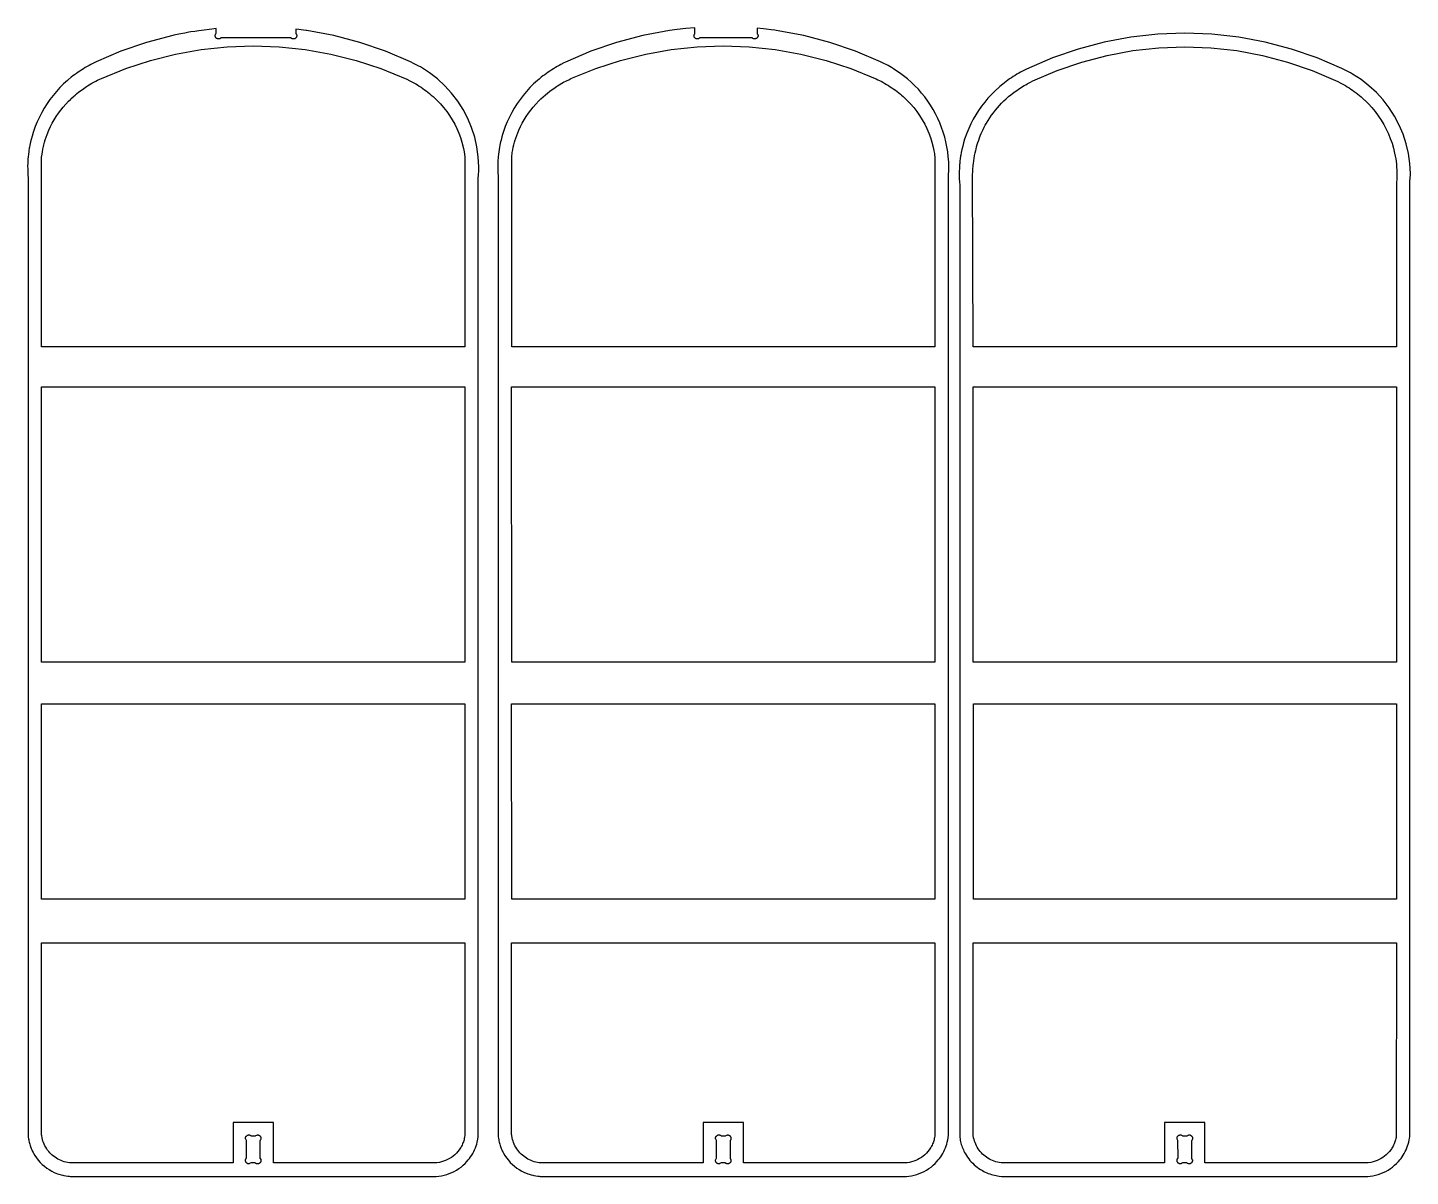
# Model space of a CAD drawing. Extents: x 33 to 204, y -108 to 31.
# Drawn here: x 101.2 to 152.4, y -108 to -65.4 of the extents above; entities that cross this region are included whole.
import ezdxf

# ---------------------------------------------------------------- set-up
doc = ezdxf.new("R2010")
doc.units = 0
doc.layers.add('SECTIONCUTEDGES', color=18, linetype='CONTINUOUS')

msp = doc.modelspace()

# ---------------------------------------------------------------- linework, layer by layer
at = {"layer": 'SECTIONCUTEDGES'}
for points in [[(102.139, -107.767), (102.235, -107.814), (102.355, -107.863), (102.408, -107.881), (102.49, -107.907), (102.546, -107.921), (102.583, -107.929), (102.658, -107.943), (102.734, -107.953), (102.781, -107.958), (102.82, -107.961), (116.379, -107.961), (116.469, -107.953), (116.568, -107.939), (116.666, -107.918), (116.762, -107.892), (116.857, -107.859), (116.95, -107.822), (117.04, -107.778), (117.127, -107.73), (117.212, -107.676), (117.293, -107.617), (117.37, -107.553), (117.443, -107.485), (117.512, -107.412), (117.561, -107.356), (117.607, -107.297), (117.65, -107.237), (117.69, -107.174), (117.728, -107.11), (117.763, -107.044), (117.795, -106.977), (117.824, -106.908), (117.85, -106.838), (117.873, -106.767), (117.892, -106.696), (117.916, -106.583), (117.929, -106.504), (117.933, -106.457), (117.934, -71.02), (117.938, -70.895), (117.949, -70.736), (117.952, -70.647), (117.952, -70.593), (117.933, -70.223), (117.881, -69.855), (117.799, -69.494), (117.685, -69.141), (117.542, -68.799), (117.37, -68.47), (117.17, -68.158), (116.944, -67.864), (116.694, -67.59), (116.421, -67.339), (116.127, -67.112), (115.788, -66.895), (115.731, -66.863), (115.562, -66.776), (115.423, -66.709), (114.499, -66.312), (113.552, -65.986), (112.583, -65.731), (111.585, -65.545), (111.561, -65.541), (111.462, -65.529), (111.29, -65.512), (111.176, -65.5), (111.176, -65.647), (111.177, -65.65), (111.193, -65.681), (111.205, -65.701), (111.209, -65.713), (111.21, -65.718), (111.212, -65.73), (111.212, -65.743), (111.211, -65.752), (111.21, -65.761), (111.207, -65.77), (111.204, -65.779), (111.201, -65.787), (111.196, -65.796), (111.192, -65.803), (111.186, -65.811), (111.18, -65.818), (111.174, -65.825), (111.167, -65.831), (111.16, -65.836), (111.148, -65.844), (111.136, -65.85), (111.123, -65.854), (111.109, -65.858), (111.096, -65.859), (111.082, -65.86), (111.069, -65.858), (111.056, -65.856), (111.043, -65.852), (111.031, -65.846), (111.019, -65.839), (111.003, -65.825), (110.999, -65.823), (108.4, -65.824), (108.393, -65.831), (108.384, -65.839), (108.377, -65.843), (108.362, -65.85), (108.346, -65.855), (108.33, -65.859), (108.313, -65.86), (108.297, -65.858), (108.283, -65.856), (108.266, -65.85), (108.26, -65.847), (108.245, -65.838), (108.23, -65.827), (108.217, -65.813), (108.21, -65.802), (108.206, -65.796), (108.2, -65.785), (108.195, -65.772), (108.192, -65.759), (108.19, -65.748), (108.189, -65.742), (108.19, -65.731), (108.191, -65.72), (108.194, -65.71), (108.198, -65.7), (108.217, -65.667), (108.225, -65.65), (108.226, -65.647), (108.226, -65.478), (108.065, -65.496), (107.688, -65.543), (107.581, -65.557), (107.433, -65.579), (107.284, -65.602), (107.21, -65.614), (107.062, -65.64), (106.989, -65.654), (106.841, -65.683), (106.656, -65.722), (106.617, -65.731), (105.648, -65.986), (104.7, -66.312), (103.779, -66.708), (103.729, -66.731), (103.656, -66.768), (103.59, -66.802), (103.52, -66.84), (103.451, -66.879), (103.383, -66.919), (103.315, -66.96), (103.248, -67.002), (103.181, -67.046), (103.116, -67.091), (103.051, -67.136), (102.987, -67.183), (102.924, -67.231), (102.862, -67.28), (102.744, -67.378), (102.725, -67.394), (102.578, -67.527), (102.443, -67.661), (102.314, -67.801), (102.191, -67.947), (102.074, -68.099), (101.965, -68.255), (101.863, -68.416), (101.768, -68.581), (101.681, -68.751), (101.601, -68.924), (101.529, -69.101), (101.451, -69.324), (101.411, -69.456), (101.379, -69.576), (101.357, -69.667), (101.331, -69.788), (101.317, -69.863), (101.309, -69.907), (101.295, -69.996), (101.288, -70.04), (101.277, -70.129), (101.267, -70.219), (101.259, -70.308), (101.256, -70.353), (101.25, -70.468), (101.247, -70.561), (101.248, -70.681), (101.25, -70.732), (101.255, -70.817), (101.26, -70.884), (101.265, -71.003), (101.266, -71.037), (101.267, -106.479), (101.272, -106.517), (101.279, -106.569), (101.286, -106.611), (101.294, -106.652), (101.303, -106.693), (101.313, -106.734), (101.324, -106.775), (101.337, -106.816), (101.35, -106.856), (101.365, -106.895), (101.38, -106.935), (101.397, -106.974), (101.415, -107.012), (101.451, -107.084), (101.46, -107.1), (101.515, -107.192), (101.576, -107.28), (101.642, -107.364), (101.714, -107.444), (101.79, -107.519), (101.871, -107.589), (101.957, -107.654), (102.046, -107.713)], [(119.543, -107.767), (119.639, -107.814), (119.744, -107.858), (119.771, -107.868), (119.817, -107.883), (119.885, -107.904), (119.949, -107.921), (119.986, -107.929), (120.062, -107.943), (120.137, -107.953), (120.184, -107.958), (120.224, -107.961), (133.783, -107.961), (133.872, -107.953), (133.971, -107.939), (134.069, -107.918), (134.166, -107.892), (134.261, -107.859), (134.353, -107.822), (134.444, -107.778), (134.531, -107.73), (134.615, -107.676), (134.696, -107.617), (134.774, -107.553), (134.847, -107.485), (134.916, -107.412), (134.964, -107.356), (135.01, -107.297), (135.054, -107.237), (135.094, -107.174), (135.132, -107.11), (135.167, -107.044), (135.199, -106.977), (135.228, -106.908), (135.253, -106.838), (135.276, -106.767), (135.296, -106.696), (135.314, -106.613), (135.325, -106.553), (135.335, -106.488), (135.337, -106.457), (135.337, -71.037), (135.34, -70.926), (135.344, -70.871), (135.353, -70.741), (135.354, -70.723), (135.356, -70.63), (135.356, -70.593), (135.35, -70.407), (135.336, -70.223), (135.315, -70.038), (135.285, -69.855), (135.248, -69.674), (135.202, -69.494), (135.149, -69.316), (135.089, -69.141), (135.021, -68.968), (134.946, -68.799), (134.863, -68.633), (134.773, -68.47), (134.677, -68.312), (134.574, -68.158), (134.464, -68.008), (134.348, -67.864), (134.226, -67.724), (134.097, -67.59), (133.964, -67.462), (133.825, -67.339), (133.68, -67.223), (133.531, -67.112), (133.361, -66.999), (133.309, -66.966), (133.229, -66.918), (133.106, -66.848), (132.904, -66.746), (132.824, -66.708), (131.903, -66.312), (130.955, -65.986), (129.986, -65.731), (128.964, -65.541), (128.909, -65.534), (128.782, -65.519), (128.593, -65.499), (128.492, -65.489), (128.254, -65.464), (128.256, -65.651), (128.264, -65.667), (128.279, -65.694), (128.286, -65.708), (128.29, -65.724), (128.291, -65.74), (128.29, -65.753), (128.287, -65.766), (128.285, -65.772), (128.28, -65.785), (128.275, -65.796), (128.268, -65.807), (128.256, -65.822), (128.232, -65.84), (128.214, -65.849), (128.209, -65.851), (128.192, -65.856), (128.174, -65.859), (128.157, -65.859), (128.129, -65.854), (128.119, -65.851), (128.101, -65.842), (128.088, -65.832), (128.08, -65.824), (128.078, -65.823), (126.131, -65.823), (126.127, -65.825), (126.116, -65.836), (126.101, -65.845), (126.089, -65.851), (126.076, -65.855), (126.07, -65.856), (126.056, -65.858), (126.043, -65.859), (126.03, -65.858), (126.016, -65.856), (126.003, -65.852), (125.99, -65.847), (125.978, -65.841), (125.973, -65.837), (125.955, -65.823), (125.943, -65.809), (125.94, -65.806), (125.931, -65.79), (125.924, -65.774), (125.92, -65.756), (125.918, -65.738), (125.918, -65.733), (125.921, -65.717), (125.934, -65.687), (125.947, -65.665), (125.955, -65.647), (125.955, -65.442), (125.612, -65.478), (125.302, -65.508), (125.012, -65.546), (124.02, -65.731), (123.051, -65.986), (122.104, -66.312), (121.157, -66.719), (121.098, -66.748), (120.993, -66.802), (120.924, -66.84), (120.855, -66.879), (120.786, -66.919), (120.718, -66.96), (120.651, -67.002), (120.585, -67.046), (120.52, -67.091), (120.455, -67.136), (120.391, -67.183), (120.328, -67.231), (120.265, -67.28), (120.184, -67.347), (120.123, -67.398), (119.982, -67.527), (119.846, -67.661), (119.717, -67.801), (119.594, -67.947), (119.478, -68.099), (119.369, -68.255), (119.267, -68.416), (119.172, -68.581), (119.084, -68.751), (119.005, -68.924), (118.933, -69.101), (118.869, -69.281), (118.831, -69.397), (118.806, -69.486), (118.775, -69.606), (118.761, -69.667), (118.735, -69.788), (118.72, -69.863), (118.705, -69.951), (118.692, -70.04), (118.68, -70.129), (118.671, -70.219), (118.666, -70.263), (118.659, -70.353), (118.653, -70.468), (118.652, -70.514), (118.651, -70.647), (118.652, -70.698), (118.657, -70.8), (118.667, -70.935), (118.669, -70.986), (118.67, -71.037), (118.67, -106.468), (118.673, -106.497), (118.679, -106.543), (118.689, -106.611), (118.697, -106.652), (118.706, -106.693), (118.717, -106.734), (118.728, -106.775), (118.74, -106.816), (118.754, -106.856), (118.768, -106.895), (118.784, -106.935), (118.801, -106.974), (118.818, -107.012), (118.841, -107.057), (118.864, -107.1), (118.919, -107.192), (118.98, -107.28), (119.046, -107.364), (119.117, -107.444), (119.194, -107.519), (119.275, -107.589), (119.36, -107.654), (119.45, -107.713)], [(136.704, -107.804), (136.759, -107.829), (136.815, -107.851), (136.871, -107.872), (136.929, -107.891), (136.986, -107.908), (137.043, -107.922), (137.102, -107.935), (137.16, -107.945), (137.219, -107.953), (137.308, -107.961), (150.87, -107.961), (150.96, -107.953), (151.059, -107.939), (151.157, -107.918), (151.253, -107.892), (151.348, -107.859), (151.441, -107.822), (151.531, -107.778), (151.618, -107.73), (151.703, -107.676), (151.784, -107.617), (151.861, -107.553), (151.934, -107.485), (152.003, -107.412), (152.052, -107.356), (152.097, -107.297), (152.141, -107.237), (152.181, -107.174), (152.219, -107.11), (152.254, -107.044), (152.286, -106.977), (152.315, -106.908), (152.341, -106.838), (152.363, -106.767), (152.383, -106.696), (152.401, -106.613), (152.411, -106.563), (152.421, -106.492), (152.424, -106.457), (152.424, -71.269), (152.429, -71.145), (152.44, -70.985), (152.443, -70.896), (152.443, -70.842), (152.423, -70.472), (152.372, -70.105), (152.29, -69.743), (152.176, -69.39), (152.033, -69.048), (151.861, -68.72), (151.661, -68.407), (151.435, -68.113), (151.185, -67.84), (150.912, -67.589), (150.618, -67.362), (150.3, -67.157), (150.222, -67.113), (150.125, -67.063), (149.955, -66.978), (149.911, -66.957), (148.99, -66.562), (148.043, -66.236), (147.073, -65.98), (146.088, -65.796), (145.092, -65.686), (144.091, -65.649), (143.089, -65.686), (142.093, -65.796), (141.108, -65.98), (140.139, -66.236), (139.191, -66.562), (138.226, -66.978), (138.157, -67.012), (138.081, -67.052), (138.011, -67.089), (137.942, -67.128), (137.873, -67.168), (137.806, -67.209), (137.739, -67.252), (137.672, -67.295), (137.607, -67.34), (137.542, -67.386), (137.478, -67.433), (137.415, -67.48), (137.353, -67.529), (137.24, -67.622), (137.216, -67.643), (137.069, -67.776), (136.934, -67.91), (136.804, -68.051), (136.682, -68.197), (136.565, -68.348), (136.456, -68.504), (136.354, -68.665), (136.259, -68.831), (136.171, -69), (136.092, -69.174), (136.02, -69.35), (135.941, -69.574), (135.902, -69.705), (135.87, -69.826), (135.841, -69.946), (135.816, -70.068), (135.8, -70.157), (135.792, -70.201), (135.779, -70.29), (135.767, -70.379), (135.758, -70.468), (135.754, -70.513), (135.747, -70.602), (135.744, -70.648), (135.739, -70.764), (135.738, -70.896), (135.739, -70.93), (135.743, -71.032), (135.752, -71.151), (135.757, -71.27), (135.758, -106.468), (135.763, -106.521), (135.77, -106.574), (135.779, -106.626), (135.79, -106.679), (135.803, -106.731), (135.817, -106.782), (135.833, -106.833), (135.851, -106.884), (135.871, -106.933), (135.892, -106.982), (135.915, -107.031), (135.939, -107.078), (135.966, -107.125), (136.005, -107.189), (136.047, -107.251), (136.091, -107.311), (136.138, -107.369), (136.188, -107.425), (136.24, -107.478), (136.294, -107.53), (136.351, -107.579), (136.41, -107.625), (136.47, -107.669), (136.533, -107.71), (136.597, -107.748), (136.65, -107.777)], [(101.765, -77.256), (101.766, -70.24), (101.779, -70.13), (101.794, -70.033), (101.812, -69.936), (101.833, -69.839), (101.848, -69.775), (101.873, -69.683), (101.9, -69.592), (101.968, -69.393), (102.032, -69.235), (102.092, -69.105), (102.157, -68.978), (102.228, -68.853), (102.304, -68.73), (102.385, -68.611), (102.47, -68.495), (102.561, -68.382), (102.656, -68.273), (102.756, -68.167), (102.828, -68.096), (102.849, -68.076), (102.945, -67.988), (103.003, -67.937), (103.061, -67.889), (103.147, -67.82), (103.236, -67.753), (103.326, -67.689), (103.426, -67.622), (103.465, -67.596), (103.525, -67.559), (103.626, -67.499), (103.667, -67.476), (103.771, -67.42), (103.834, -67.388), (103.916, -67.348), (103.98, -67.319), (104.88, -66.952), (105.793, -66.653), (106.726, -66.419), (107.675, -66.251), (108.635, -66.15), (109.6, -66.116), (110.564, -66.15), (111.524, -66.251), (112.473, -66.419), (113.407, -66.653), (114.32, -66.952), (115.284, -67.348), (115.398, -67.404), (115.478, -67.446), (115.546, -67.484), (115.614, -67.523), (115.682, -67.564), (115.748, -67.605), (115.814, -67.648), (115.878, -67.692), (115.941, -67.737), (116.004, -67.783), (116.065, -67.83), (116.126, -67.879), (116.194, -67.935), (116.261, -67.994), (116.4, -68.123), (116.528, -68.257), (116.65, -68.397), (116.764, -68.542), (116.87, -68.693), (116.968, -68.849), (117.058, -69.009), (117.138, -69.173), (117.21, -69.341), (117.273, -69.512), (117.327, -69.686), (117.382, -69.909), (117.396, -69.98), (117.418, -70.116), (117.435, -70.251), (117.435, -77.256)], [(119.169, -77.256), (119.169, -70.248), (119.174, -70.198), (119.188, -70.098), (119.193, -70.065), (119.21, -69.968), (119.23, -69.871), (119.252, -69.775), (119.276, -69.683), (119.303, -69.592), (119.31, -69.569), (119.372, -69.393), (119.382, -69.368), (119.436, -69.235), (119.496, -69.105), (119.561, -68.978), (119.632, -68.853), (119.707, -68.73), (119.788, -68.611), (119.874, -68.495), (119.965, -68.382), (120.06, -68.273), (120.176, -68.15), (120.253, -68.076), (120.334, -68), (120.421, -67.925), (120.493, -67.866), (120.58, -67.797), (120.669, -67.731), (120.729, -67.689), (120.83, -67.622), (120.869, -67.596), (120.929, -67.559), (121.03, -67.499), (121.092, -67.465), (121.196, -67.409), (121.281, -67.367), (121.362, -67.328), (122.283, -66.952), (123.196, -66.653), (124.13, -66.419), (125.079, -66.251), (126.038, -66.15), (127.003, -66.116), (127.968, -66.15), (128.928, -66.251), (129.877, -66.419), (130.81, -66.653), (131.723, -66.952), (132.623, -67.319), (132.661, -67.336), (132.729, -67.368), (132.791, -67.399), (132.847, -67.428), (132.916, -67.465), (132.984, -67.503), (133.052, -67.543), (133.119, -67.584), (133.185, -67.627), (133.25, -67.67), (133.314, -67.714), (133.376, -67.76), (133.438, -67.806), (133.499, -67.854), (133.56, -67.903), (133.605, -67.941), (133.667, -67.996), (133.803, -68.123), (133.932, -68.257), (134.054, -68.397), (134.168, -68.542), (134.274, -68.693), (134.372, -68.849), (134.461, -69.009), (134.542, -69.173), (134.614, -69.341), (134.677, -69.512), (134.731, -69.686), (134.786, -69.909), (134.804, -70.004), (134.819, -70.098), (134.825, -70.135), (134.839, -70.247), (134.839, -77.256)], [(136.256, -77.256), (136.236, -70.861), (136.238, -70.794), (136.243, -70.701), (136.257, -70.535), (136.264, -70.468), (136.277, -70.37), (136.292, -70.273), (136.309, -70.177), (136.328, -70.081), (136.35, -69.985), (136.361, -69.937), (136.383, -69.854), (136.407, -69.771), (136.432, -69.688), (136.46, -69.606), (136.489, -69.525), (136.52, -69.444), (136.554, -69.364), (136.589, -69.285), (136.625, -69.207), (136.664, -69.13), (136.704, -69.054), (136.747, -68.978), (136.807, -68.878), (136.869, -68.779), (136.936, -68.683), (137.005, -68.589), (137.077, -68.497), (137.151, -68.407), (137.229, -68.32), (137.309, -68.235), (137.392, -68.153), (137.478, -68.073), (137.566, -67.996), (137.656, -67.922), (137.708, -67.881), (137.761, -67.842), (137.814, -67.803), (137.867, -67.765), (137.922, -67.727), (137.977, -67.691), (138.032, -67.655), (138.088, -67.621), (138.145, -67.587), (138.202, -67.554), (138.259, -67.522), (138.381, -67.457), (138.47, -67.414), (139.371, -67.028), (140.284, -66.713), (141.217, -66.467), (142.166, -66.29), (143.126, -66.184), (144.091, -66.148), (145.055, -66.184), (146.015, -66.29), (146.964, -66.467), (147.898, -66.713), (148.81, -67.028), (149.764, -67.439), (149.843, -67.48), (149.899, -67.51), (149.969, -67.548), (150.037, -67.588), (150.105, -67.629), (150.172, -67.671), (150.238, -67.715), (150.304, -67.76), (150.368, -67.806), (150.432, -67.854), (150.494, -67.902), (150.556, -67.952), (150.617, -68.003), (150.737, -68.11), (150.755, -68.127), (150.891, -68.261), (151.019, -68.402), (151.141, -68.549), (151.255, -68.702), (151.361, -68.861), (151.459, -69.024), (151.548, -69.193), (151.629, -69.366), (151.701, -69.543), (151.764, -69.723), (151.818, -69.906), (151.862, -70.092), (151.883, -70.195), (151.901, -70.302), (151.913, -70.384), (151.925, -70.494), (151.935, -70.6), (151.942, -70.715), (151.944, -70.785), (151.945, -70.892), (151.943, -70.986), (151.928, -71.231), (151.926, -71.287), (151.926, -77.256)], [(101.765, -88.931), (101.765, -78.742), (117.435, -78.741), (117.435, -88.931)], [(119.169, -88.931), (119.168, -78.741), (134.839, -78.741), (134.838, -88.931)], [(136.256, -88.931), (136.256, -78.741), (151.926, -78.741), (151.926, -88.931)], [(101.765, -97.702), (101.765, -90.471), (117.435, -90.472), (117.435, -97.703)], [(119.169, -97.703), (119.168, -90.471), (134.838, -90.472), (134.838, -97.703)], [(136.265, -97.703), (136.265, -90.471), (151.926, -90.471), (151.926, -97.703)], [(102.368, -107.324), (102.314, -107.292), (102.261, -107.257), (102.21, -107.22), (102.161, -107.179), (102.114, -107.136), (102.07, -107.091), (102.028, -107.043), (101.988, -106.993), (101.952, -106.94), (101.918, -106.886), (101.888, -106.83), (101.86, -106.773), (101.835, -106.714), (101.814, -106.654), (101.796, -106.592), (101.782, -106.53), (101.77, -106.462), (101.765, -106.422), (101.765, -99.313), (117.435, -99.314), (117.434, -106.421), (117.432, -106.452), (117.426, -106.493), (117.421, -106.521), (117.413, -106.563), (117.404, -106.604), (117.392, -106.644), (117.38, -106.685), (117.365, -106.724), (117.349, -106.763), (117.332, -106.802), (117.313, -106.839), (117.293, -106.876), (117.272, -106.912), (117.249, -106.948), (117.224, -106.982), (117.174, -107.045), (117.12, -107.105), (117.062, -107.16), (117.001, -107.212), (116.936, -107.259), (116.868, -107.302), (116.797, -107.341), (116.724, -107.374), (116.649, -107.402), (116.572, -107.426), (116.494, -107.444), (116.393, -107.459), (116.363, -107.461), (116.348, -107.462), (110.348, -107.462), (110.348, -105.966), (108.851, -105.966), (108.851, -107.462), (102.824, -107.46), (102.795, -107.457), (102.726, -107.448), (102.664, -107.435), (102.602, -107.419), (102.542, -107.4), (102.483, -107.378), (102.425, -107.352)], [(119.772, -107.324), (119.717, -107.292), (119.664, -107.257), (119.613, -107.22), (119.564, -107.179), (119.518, -107.136), (119.473, -107.091), (119.431, -107.043), (119.392, -106.993), (119.356, -106.94), (119.322, -106.886), (119.291, -106.83), (119.264, -106.773), (119.239, -106.714), (119.218, -106.654), (119.2, -106.592), (119.185, -106.53), (119.172, -106.451), (119.168, -106.418), (119.168, -99.314), (134.838, -99.314), (134.838, -106.421), (134.837, -106.438), (134.833, -106.47), (134.825, -106.521), (134.817, -106.563), (134.807, -106.604), (134.796, -106.644), (134.783, -106.685), (134.769, -106.724), (134.753, -106.763), (134.736, -106.802), (134.717, -106.839), (134.697, -106.876), (134.675, -106.912), (134.652, -106.948), (134.628, -106.982), (134.578, -107.045), (134.524, -107.105), (134.466, -107.16), (134.405, -107.212), (134.34, -107.259), (134.272, -107.302), (134.201, -107.341), (134.128, -107.374), (134.053, -107.402), (133.976, -107.426), (133.897, -107.444), (133.814, -107.457), (133.782, -107.46), (133.752, -107.462), (127.752, -107.462), (127.752, -105.966), (126.255, -105.966), (126.255, -107.462), (120.243, -107.462), (120.192, -107.457), (120.129, -107.448), (120.067, -107.435), (120.006, -107.419), (119.946, -107.4), (119.886, -107.378), (119.828, -107.352)], [(136.916, -107.352), (136.859, -107.324), (136.804, -107.292), (136.752, -107.257), (136.701, -107.22), (136.652, -107.179), (136.605, -107.136), (136.561, -107.091), (136.519, -107.043), (136.479, -106.993), (136.443, -106.94), (136.409, -106.886), (136.378, -106.83), (136.351, -106.773), (136.326, -106.714), (136.305, -106.654), (136.287, -106.592), (136.273, -106.53), (136.259, -106.448), (136.256, -106.423), (136.256, -99.314), (151.926, -99.314), (151.924, -106.446), (151.918, -106.49), (151.913, -106.522), (151.904, -106.563), (151.895, -106.604), (151.883, -106.645), (151.871, -106.685), (151.856, -106.724), (151.84, -106.763), (151.823, -106.802), (151.804, -106.84), (151.784, -106.877), (151.762, -106.913), (151.739, -106.948), (151.715, -106.982), (151.665, -107.045), (151.611, -107.105), (151.553, -107.161), (151.491, -107.212), (151.427, -107.26), (151.359, -107.303), (151.288, -107.341), (151.215, -107.374), (151.14, -107.402), (151.063, -107.426), (150.985, -107.444), (150.876, -107.459), (150.839, -107.462), (144.839, -107.462), (144.839, -105.966), (143.342, -105.966), (143.342, -107.462), (137.34, -107.462), (137.289, -107.458), (137.217, -107.448), (137.154, -107.435), (137.093, -107.419), (137.033, -107.4), (136.974, -107.378)], [(109.378, -107.483), (109.369, -107.477), (109.359, -107.47), (109.351, -107.463), (109.343, -107.454), (109.336, -107.445), (109.33, -107.435), (109.325, -107.425), (109.321, -107.414), (109.318, -107.403), (109.316, -107.392), (109.314, -107.375), (109.315, -107.358), (109.319, -107.341), (109.321, -107.332), (109.328, -107.317), (109.337, -107.302), (109.343, -107.294), (109.349, -107.288), (109.35, -107.286), (109.35, -106.638), (109.348, -106.634), (109.321, -106.586), (109.317, -106.574), (109.314, -106.561), (109.313, -106.549), (109.315, -106.535), (109.316, -106.526), (109.319, -106.517), (109.322, -106.508), (109.325, -106.5), (109.33, -106.492), (109.334, -106.484), (109.34, -106.477), (109.346, -106.47), (109.352, -106.463), (109.359, -106.457), (109.372, -106.447), (109.384, -106.441), (109.397, -106.435), (109.41, -106.431), (109.423, -106.429), (109.437, -106.428), (109.45, -106.428), (109.464, -106.43), (109.477, -106.434), (109.489, -106.438), (109.501, -106.444), (109.512, -106.452), (109.521, -106.46), (109.523, -106.463), (109.527, -106.465), (109.68, -106.462), (109.698, -106.453), (109.728, -106.437), (109.734, -106.435), (109.744, -106.431), (109.756, -106.429), (109.767, -106.428), (109.779, -106.429), (109.79, -106.431), (109.801, -106.434), (109.812, -106.439), (109.823, -106.444), (109.833, -106.451), (109.842, -106.458), (109.851, -106.466), (109.859, -106.475), (109.865, -106.485), (109.871, -106.495), (109.876, -106.506), (109.88, -106.517), (109.883, -106.529), (109.885, -106.541), (109.886, -106.553), (109.884, -106.571), (109.88, -106.589), (109.873, -106.61), (109.859, -106.63), (109.857, -106.633), (109.852, -106.637), (109.849, -106.64), (109.85, -107.288), (109.854, -107.297), (109.878, -107.341), (109.883, -107.353), (109.885, -107.365), (109.886, -107.378), (109.885, -107.392), (109.883, -107.401), (109.881, -107.41), (109.878, -107.418), (109.874, -107.427), (109.87, -107.435), (109.865, -107.443), (109.86, -107.45), (109.854, -107.457), (109.847, -107.464), (109.84, -107.47), (109.827, -107.479), (109.815, -107.486), (109.803, -107.491), (109.79, -107.495), (109.783, -107.497), (109.769, -107.499), (109.755, -107.499), (109.749, -107.499), (109.736, -107.497), (109.723, -107.493), (109.71, -107.488), (109.698, -107.482), (109.687, -107.475), (109.679, -107.468), (109.677, -107.465), (109.674, -107.463), (109.672, -107.462), (109.526, -107.463), (109.522, -107.464), (109.49, -107.479), (109.465, -107.492), (109.453, -107.496), (109.444, -107.497), (109.437, -107.498), (109.416, -107.497), (109.399, -107.493), (109.389, -107.488)], [(126.79, -107.488), (126.78, -107.482), (126.77, -107.476), (126.761, -107.469), (126.752, -107.46), (126.744, -107.451), (126.738, -107.442), (126.732, -107.432), (126.727, -107.421), (126.723, -107.41), (126.72, -107.398), (126.718, -107.382), (126.717, -107.371), (126.718, -107.36), (126.721, -107.344), (126.727, -107.327), (126.736, -107.309), (126.747, -107.294), (126.753, -107.288), (126.754, -107.286), (126.753, -106.639), (126.751, -106.633), (126.725, -106.586), (126.72, -106.574), (126.718, -106.561), (126.717, -106.549), (126.718, -106.535), (126.72, -106.526), (126.722, -106.517), (126.725, -106.508), (126.729, -106.5), (126.733, -106.492), (126.738, -106.484), (126.743, -106.477), (126.749, -106.47), (126.756, -106.463), (126.763, -106.457), (126.776, -106.447), (126.788, -106.441), (126.8, -106.435), (126.807, -106.433), (126.82, -106.43), (126.834, -106.428), (126.847, -106.428), (126.861, -106.429), (126.874, -106.432), (126.887, -106.436), (126.899, -106.441), (126.91, -106.448), (126.916, -106.452), (126.931, -106.465), (127.076, -106.465), (127.082, -106.463), (127.131, -106.435), (127.143, -106.431), (127.156, -106.428), (127.169, -106.428), (127.182, -106.429), (127.191, -106.431), (127.2, -106.433), (127.209, -106.436), (127.217, -106.44), (127.225, -106.444), (127.233, -106.449), (127.241, -106.454), (127.248, -106.46), (127.254, -106.466), (127.26, -106.473), (127.27, -106.486), (127.277, -106.498), (127.282, -106.511), (127.284, -106.517), (127.287, -106.531), (127.289, -106.544), (127.289, -106.558), (127.289, -106.565), (127.287, -106.578), (127.284, -106.591), (127.279, -106.604), (127.273, -106.615), (127.269, -106.621), (127.253, -106.64), (127.253, -107.288), (127.284, -107.345), (127.287, -107.357), (127.289, -107.37), (127.289, -107.383), (127.288, -107.392), (127.287, -107.401), (127.284, -107.41), (127.281, -107.418), (127.278, -107.427), (127.273, -107.435), (127.269, -107.443), (127.263, -107.45), (127.257, -107.457), (127.251, -107.464), (127.244, -107.47), (127.237, -107.475), (127.225, -107.483), (127.213, -107.489), (127.206, -107.491), (127.193, -107.495), (127.18, -107.498), (127.173, -107.499), (127.159, -107.499), (127.146, -107.498), (127.133, -107.495), (127.12, -107.491), (127.114, -107.488), (127.102, -107.482), (127.091, -107.475), (127.084, -107.469), (127.081, -107.466), (127.077, -107.463), (126.927, -107.463), (126.901, -107.475), (126.875, -107.489), (126.864, -107.494), (126.853, -107.497), (126.841, -107.498), (126.83, -107.498), (126.818, -107.497), (126.801, -107.492)], [(143.874, -107.486), (143.868, -107.483), (143.857, -107.476), (143.848, -107.469), (143.839, -107.46), (143.831, -107.451), (143.824, -107.441), (143.818, -107.43), (143.813, -107.419), (143.809, -107.408), (143.807, -107.396), (143.805, -107.384), (143.805, -107.371), (143.806, -107.359), (143.811, -107.333), (143.815, -107.323), (143.824, -107.306), (143.831, -107.297), (143.839, -107.289), (143.841, -107.286), (143.839, -106.634), (143.812, -106.58), (143.81, -106.575), (143.807, -106.564), (143.805, -106.552), (143.805, -106.541), (143.805, -106.535), (143.808, -106.523), (143.811, -106.512), (143.815, -106.501), (143.821, -106.491), (143.827, -106.481), (143.835, -106.471), (143.843, -106.463), (143.852, -106.455), (143.861, -106.448), (143.872, -106.442), (143.883, -106.437), (143.894, -106.433), (143.911, -106.429), (143.93, -106.428), (143.948, -106.429), (143.954, -106.43), (143.972, -106.435), (143.992, -106.444), (144.011, -106.458), (144.015, -106.464), (144.018, -106.465), (144.166, -106.464), (144.174, -106.46), (144.203, -106.446), (144.219, -106.437), (144.23, -106.433), (144.241, -106.43), (144.252, -106.428), (144.264, -106.428), (144.275, -106.43), (144.292, -106.434), (144.303, -106.439), (144.314, -106.444), (144.324, -106.451), (144.333, -106.458), (144.342, -106.466), (144.349, -106.475), (144.356, -106.485), (144.362, -106.495), (144.367, -106.506), (144.371, -106.517), (144.375, -106.535), (144.376, -106.553), (144.375, -106.571), (144.371, -106.589), (144.363, -106.61), (144.35, -106.63), (144.341, -106.639), (144.34, -106.641), (144.34, -107.286), (144.342, -107.293), (144.369, -107.347), (144.371, -107.352), (144.374, -107.363), (144.376, -107.375), (144.376, -107.386), (144.375, -107.398), (144.37, -107.415), (144.366, -107.426), (144.36, -107.436), (144.354, -107.446), (144.346, -107.455), (144.338, -107.464), (144.329, -107.472), (144.32, -107.479), (144.309, -107.485), (144.299, -107.49), (144.287, -107.493), (144.27, -107.497), (144.264, -107.498), (144.245, -107.499), (144.227, -107.496), (144.209, -107.492), (144.187, -107.481), (144.182, -107.478), (144.17, -107.468), (144.166, -107.463), (144.163, -107.462), (144.01, -107.465), (143.961, -107.492), (143.958, -107.493), (143.941, -107.498), (143.931, -107.499), (143.918, -107.498), (143.911, -107.498), (143.898, -107.495), (143.886, -107.491)]]:
    msp.add_lwpolyline(points, close=True, dxfattribs=at)

doc.saveas('drawing.dxf')
